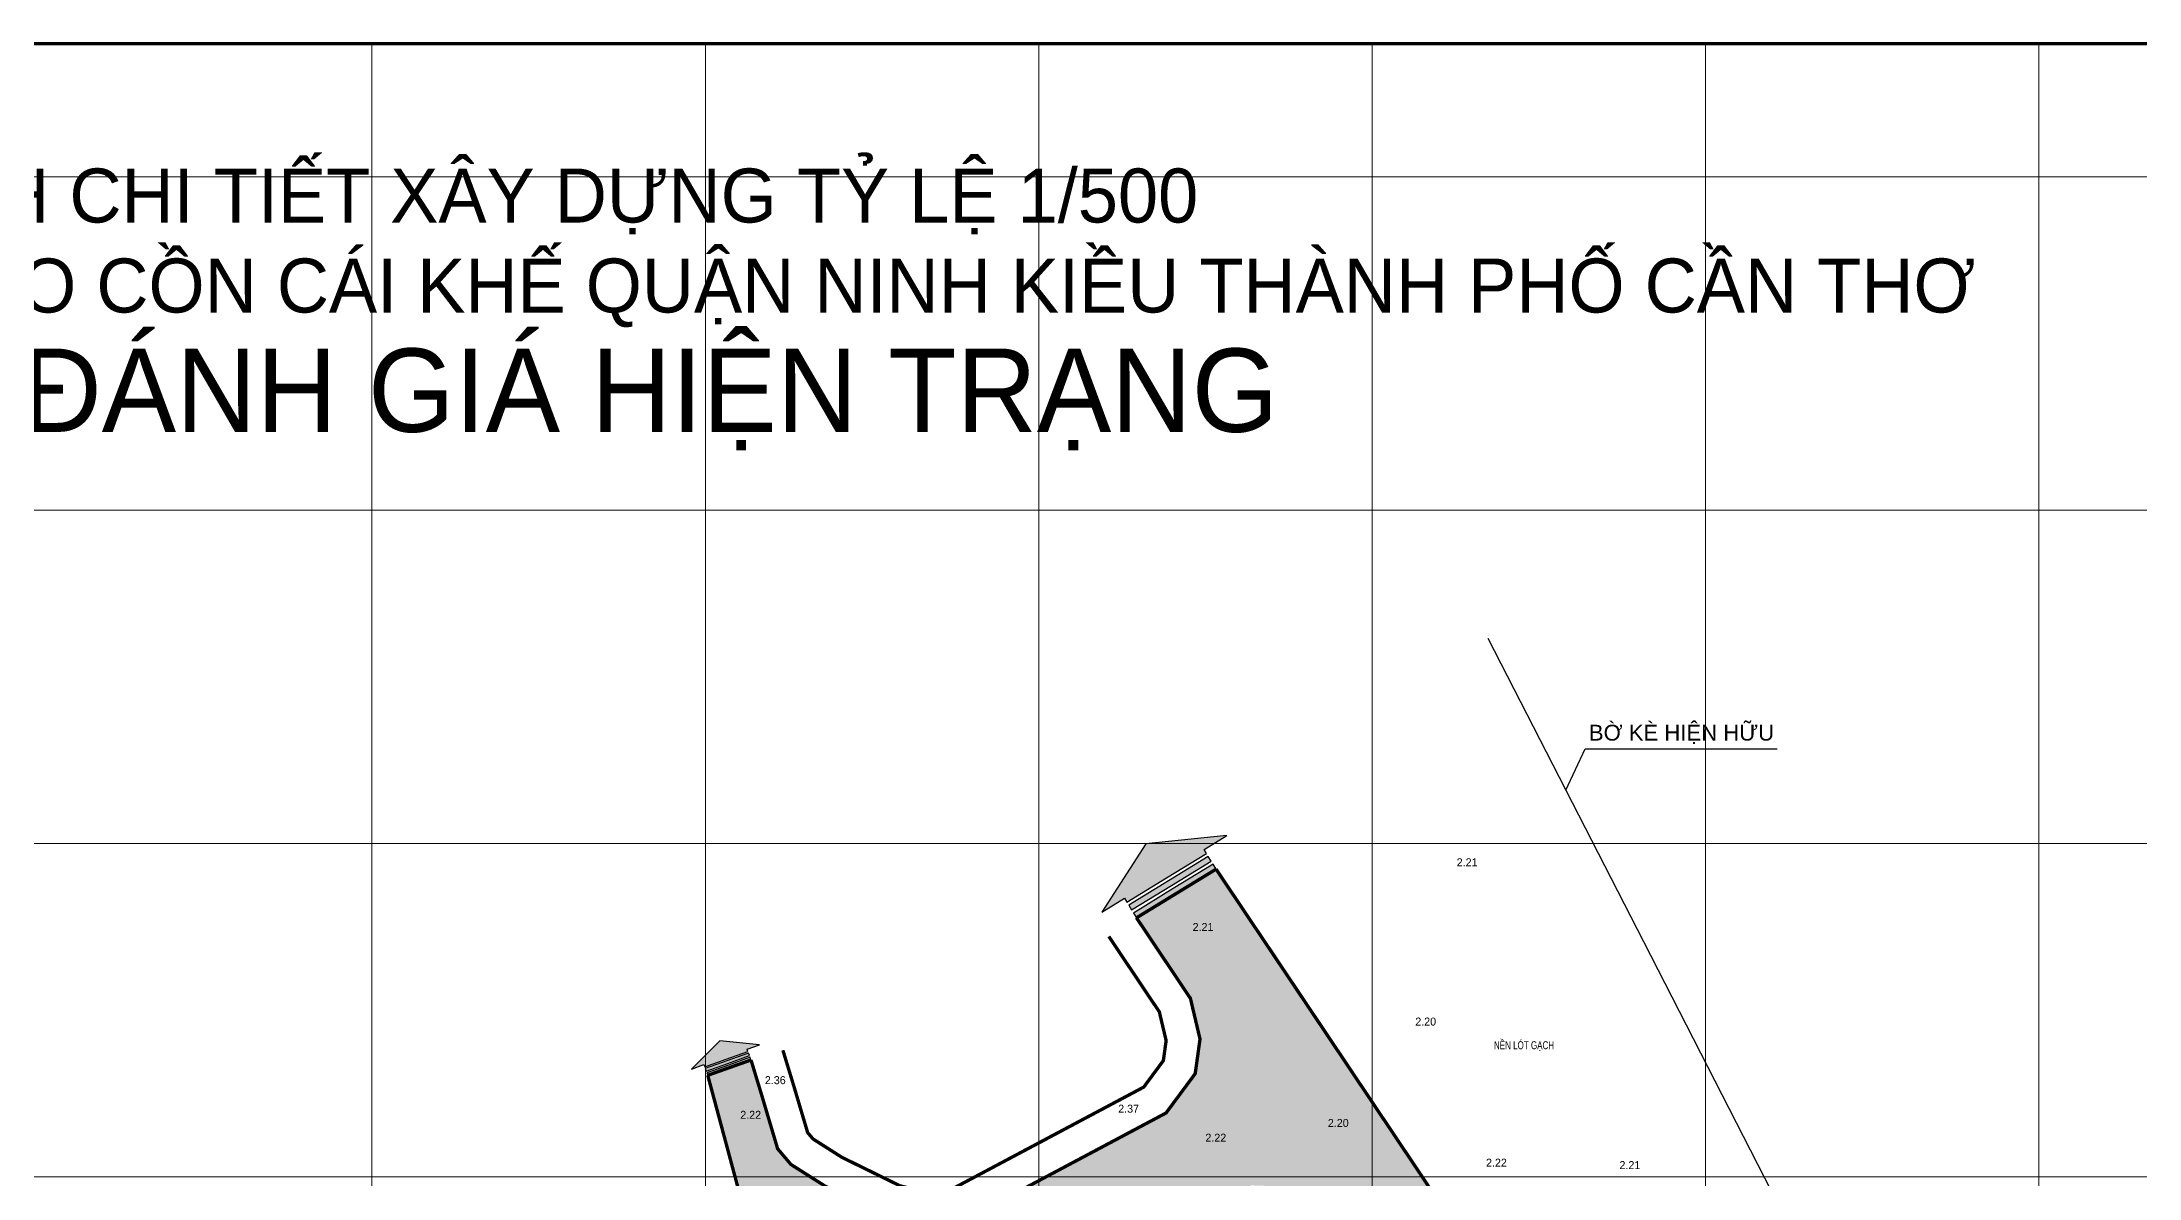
# Model space of a CAD drawing. Header units: millimetres. Extents: x 476643 to 477419, y 1110674 to 1111494.
# Drawn here: x 476844.2 to 477158.7, y 1111323.8 to 1111494.3 of the extents above; entities that cross this region are included whole.
import ezdxf

# ---------------------------------------------------------------- set-up
doc = ezdxf.new("R2010")
doc.units = ezdxf.units.MM
doc.header["$LTSCALE"] = 0.001
doc.header["$MEASUREMENT"] = 0
doc.linetypes.add('DASHDOTX2', pattern=[2, 1, -0.5, 0, -0.5])
doc.linetypes.add('DASHED2', pattern=[0.375, 0.25, -0.125])
for name, color, linetype, lineweight in [('D-CONGTRINH', 7, 'Continuous', 15), ('HT_Text', 7, 'Continuous', 15), ('LUOI', 8, 'Continuous', 5), ('N-NHA', 6, 'Continuous', 25), ('Q-TEXT', 7, 'Continuous', 25), ('Ranh theo QH', 5, 'Continuous', 40)]:
    doc.layers.add(name, color=color, linetype=linetype, lineweight=lineweight)
for name, color, linetype in [('HT_Cao do', 7, 'Continuous'), ('HT_duong', 1, 'Continuous'), ('HT_muong-ao', 4, 'Continuous'), ('QH-text', 7, 'Continuous')]:
    doc.layers.add(name, color=color, linetype=linetype)
doc.styles.add('A4', font='VHELVEN.TTF')
doc.styles.add('DIM', font='VAVON.TTF')
doc.linetypes.add('TAL_N_P', pattern='A,0.5,[130,ltypeshp.shx,S=0.25,R=0,X=0,Y=-0.25],1,[130,ltypeshp.shx,S=0.5,R=0,X=0,Y=-0.5],0.5', length=2)
doc.linetypes.add('TRACKS', pattern='A,0.15,[130,ltypeshp.shx,S=0.25,R=0,X=0,Y=0],0.15', length=0.3)

# ---------------------------------------------------------------- blocks, each defined once
blk = doc.blocks.new('fff')
at = {"linetype": 'TRACKS', "ltscale": 2}
blk.add_lwpolyline([(477176.35, 1111179.95), (477102.59, 1111323.8), (477084.42, 1111359.25), (477061.08, 1111404.75)], dxfattribs=at)
at = {"layer": 'HT_duong'}
for points in [[(477020.27, 1111370.17), (477035.86, 1111346.9)], [(476950.51, 1111341.55), (476952.14, 1111336.19), (476954.51, 1111328.22), (476956.51, 1111325.87), (476961.67, 1111322.6), (476971.12, 1111317.95), (476979.49, 1111315.89), (477012.77, 1111333.6), (477017.14, 1111339.5), (477017.86, 1111344.68), (477016.42, 1111350.79), (477008.33, 1111362.87)], [(477027.78, 1111358.97), (477048.89, 1111327.46), (477114.87, 1111228.64), (477151.76, 1111173.46), (477155.58, 1111167.97)], [(476762.33, 1111180.65), (476775.45, 1111152.37), (476778.98, 1111147.25), (476785.29, 1111143.07), (476792.64, 1111141.54), (476799.59, 1111142.67), (476830.32, 1111166.99), (476905.13, 1111227.42), (476908.69, 1111231.57), (476912.72, 1111237.3), (476944.98, 1111283.91), (476947.75, 1111287.85), (476949.76, 1111292.18), (476951.59, 1111298.45), (476952.23, 1111304.99), (476951.44, 1111311.67), (476944.02, 1111339.25)]]:
    blk.add_lwpolyline(points, dxfattribs=at)
at = {"layer": 'HT_duong', "color": 252, "linetype": 'DASHED2', "ltscale": 2}
blk.add_lwpolyline([(476955.29, 1111343.01), (476956.93, 1111337.64), (476959.01, 1111330.65), (476959.83, 1111329.69), (476964.12, 1111326.96), (476972.84, 1111322.68), (476978.83, 1111321.21), (477009.42, 1111337.48), (477012.36, 1111341.45), (477012.78, 1111344.45), (477011.76, 1111348.76), (477004.18, 1111360.08)], dxfattribs=at)
at = {"layer": 'HT_muong-ao', "linetype": 'TAL_N_P', "ltscale": 2}
blk.add_lwpolyline([(477176.35, 1111179.95), (477102.59, 1111323.8), (477084.42, 1111359.25), (477061.08, 1111404.75)], dxfattribs=at)
at = {"layer": 'Q-TEXT'}
blk.add_lwpolyline([(477072.75, 1111382), (477075.61, 1111388.24), (477104.45, 1111388.24)], dxfattribs=at)
at = {"layer": 'HT_Cao do', "color": 0}
for s, p in [('2.21', (477056.36, 1111370.6)), ('2.21', (477016.75, 1111360.89)), ('2.20', (477050.15, 1111346.71)), ('2.36', (476952.59, 1111337.92)), ('2.22', (476948.9, 1111332.72)), ('2.37', (477005.59, 1111333.64)), ('2.20', (477037.04, 1111331.5)), ('2.22', (477018.67, 1111329.29)), ('2.22', (477060.76, 1111325.54)), ('2.21', (477080.78, 1111325.18))]:
    blk.add_text(s, height=1.2, dxfattribs=at).set_placement(p)
at = {"layer": 'HT_Text', "color": 9, "style": 'DIM', "width": 0.75}
blk.add_text('NEÀN LOÙT GAÏCH', height=1.2, dxfattribs=at).set_placement((477061.95, 1111343.16))
at = {"layer": 'Q-TEXT', "extrusion": (-0.005701, 0.012619, 0.999904), "insert": (477090.08, 1111391.83, 0.99), "char_height": 2.3741, "attachment_point": 2, "text_direction": (0.999984, 0, 0.005702), "style": 'A4'}
blk.add_mtext('BÔØ KEØ HIEÄN HÖÕU', dxfattribs=at)
blk = doc.blocks.new('MUITEN')
h = blk.add_hatch(color=256)
h.paths.add_polyline_path([(0, 8.71), (-10.98, 3.45), (-7, 3.45), (-7, 2.77), (0, 2.77), (7, 2.77), (7, 3.45), (10.98, 3.45)])
h.paths.add_polyline_path([(0, 2.23), (-7, 2.23), (-7, 1.39), (0, 1.39), (7, 1.39), (7, 2.23)])
h.paths.add_polyline_path([(0, 0), (7, 0), (7, 0.85), (0, 0.85), (-7, 0.85), (-7, 0)])
blk.add_line((-7, 0), (7, 0))
for points in [[(0, 8.71), (-10.98, 3.45), (-7, 3.45), (-7, 2.77), (0, 2.77), (7, 2.77), (7, 3.45), (10.98, 3.45)], [(0, 8.71), (-10.98, 3.45), (-7, 3.45), (-7, 2.77), (0, 2.77), (7, 2.77), (7, 3.45), (10.98, 3.45)], [(7, 2.23), (0, 2.23), (-7, 2.23), (-7, 1.39), (0, 1.39), (7, 1.39)], [(7, 2.23), (0, 2.23), (-7, 2.23), (-7, 1.39), (0, 1.39), (7, 1.39)], [(7, 0.85), (0, 0.85), (-7, 0.85), (-7, 0), (0, 0), (7, 0)], [(7, 0.85), (0, 0.85), (-7, 0.85), (-7, 0), (0, 0), (7, 0)]]:
    blk.add_lwpolyline(points, close=True)

msp = doc.modelspace()

# ---------------------------------------------------------------- hatches: boundary and pattern name
at = {"layer": 'HT_duong', "lineweight": 35}
h = msp.add_hatch(color=8, dxfattribs=at)
h.paths.add_polyline_path([(477048.89, 1111327.46), (477027.78, 1111358.97), (477020.27, 1111370.17), (477008.33, 1111362.87), (477016.42, 1111350.79), (477017.86, 1111344.68), (477017.14, 1111339.5), (477012.77, 1111333.6), (476979.49, 1111315.89), (476971.12, 1111317.95), (476961.67, 1111322.6), (476956.51, 1111325.87), (476954.51, 1111328.22), (476952.14, 1111336.19), (476950.51, 1111341.55), (476944.02, 1111339.25), (476951.44, 1111311.67), (476952.23, 1111304.99), (476951.59, 1111298.45), (476949.76, 1111292.18), (476947.75, 1111287.85), (476944.98, 1111283.91), (476912.72, 1111237.3), (476908.69, 1111231.57), (476905.13, 1111227.42), (476830.32, 1111166.99), (476799.59, 1111142.67), (476792.64, 1111141.54), (476785.29, 1111143.07), (476778.98, 1111147.25), (476775.45, 1111152.37), (476762.33, 1111180.65), (476747.93, 1111173.64), (476760.35, 1111146.89), (476762.51, 1111138.79), (476762.29, 1111130), (476760.16, 1111122.31), (476756.99, 1111116.79), (476735.46, 1111099.55), (476743.81, 1111087.99), (476759.61, 1111098.38), (476775.96, 1111098.61), (476781.03, 1111093.19), (476828.76, 1111011.48), (476830.07, 1111008.33), (476829.37, 1111005.74), (476823.6, 1110996.66), (476828.98, 1110986.61), (476838.72, 1110987.9), (476841.27, 1110987.76), (476843.58, 1110986.11), (476852.55, 1110970.84), (476872.95, 1110935.66), (476871.71, 1110929.87), (476868.2, 1110926.93), (476873.5, 1110917.43), (476877.81, 1110918.64), (476881.17, 1110918.76), (476884.41, 1110916.25), (476895.76, 1110896.75), (476895.13, 1110892.03), (476890.27, 1110888.64), (476893.27, 1110883.68), (476898.42, 1110886.36), (476901.38, 1110885.97), (476903.41, 1110883.71), (476924.93, 1110847.17), (476928.38, 1110849.15), (476943.99, 1110822.83), (476950.94, 1110826.14), (476941.02, 1110842.33), (476941.03, 1110842.34), (476927.72, 1110865.75), (476917.88, 1110882.8), (476920.99, 1110885.38), (476907.5, 1110908.56), (476893.35, 1110932.71), (476851.87, 1111003.76), (476851.44, 1111006.3), (476852.8, 1111008.38), (476859.97, 1111013.19), (476854.92, 1111021.87), (476847.79, 1111017.94), (476844.54, 1111018.01), (476842.46, 1111020.01), (476825.74, 1111048.35), (476799.18, 1111094.11), (476796.79, 1111098.63), (476795.4, 1111104.55), (476796.42, 1111116.03), (476798.48, 1111121.44), (476801.66, 1111126.03), (476818.97, 1111139.98), (476834.97, 1111153.05), (476868.47, 1111179.58), (476870.7, 1111178.84), (476873.95, 1111174.76), (476875.85, 1111172.55), (476876.48, 1111171.66), (476827.01, 1111132.46), (476828.87, 1111130.11), (476878.23, 1111169.22), (476881.32, 1111164.88), (476910.93, 1111113.04), (476920.6, 1111118.9), (476886.62, 1111176.53), (476903.86, 1111187.86), (476907.72, 1111189.84), (476910.9, 1111190.16), (476913.73, 1111189.68), (476918.19, 1111185.87), (476929.14, 1111167.46), (476939.37, 1111150.17), (476950.77, 1111129.9), (476953.39, 1111131.37), (476941.97, 1111151.66), (476931.72, 1111168.99), (476920.52, 1111187.83), (476915.05, 1111192.49), (476911, 1111193.19), (476906.86, 1111192.77), (476902.26, 1111190.41), (476884.01, 1111178.42), (476881.22, 1111180.99), (476878.76, 1111185.16), (476878.47, 1111186.55), (476878.87, 1111187.78), (476900.16, 1111204.28), (476906.58, 1111209.37), (476916.27, 1111204.46), (476926.72, 1111192.41), (476937.26, 1111174.33), (476991.86, 1111079.88), (477002.18, 1111061.99), (477014.87, 1111068.37), (477006.47, 1111083.51), (477006.7, 1111088.56), (477014.32, 1111096.81), (477023.77, 1111101.99), (477078.66, 1111132.74), (477096.8, 1111142.85), (477115.28, 1111153.14), (477133.69, 1111163.43), (477137.38, 1111165.64), (477155.58, 1111167.97), (477151.76, 1111173.46), (477114.87, 1111228.64)])
h.paths.add_polyline_path([(476933.19, 1111209.48), (476930.74, 1111214.84), (476928.95, 1111222.68), (476929.17, 1111230.39), (476929.98, 1111237.48), (476938.14, 1111249.18), (476947.69, 1111262.97), (476959.69, 1111280.24), (476966.03, 1111288.71), (476972.89, 1111295.31), (476974.82, 1111294.73), (476975.68, 1111293.72), (476978.05, 1111289.96), (476987.34, 1111273.54), (476991.52, 1111278.36), (476979.46, 1111300.05), (476983.84, 1111302.36), (477002.24, 1111312), (477020.73, 1111321.68), (477025.66, 1111322.73), (477029.9, 1111322.59), (477033.91, 1111321.06), (477037.68, 1111318.29), (477049.67, 1111301), (477061.03, 1111284), (477072.55, 1111266.74), (477084.1, 1111249.42), (477097.87, 1111228.86), (477128.68, 1111182.37), (477128.83, 1111179.67), (477127.46, 1111176.98), (477124.9, 1111174.71), (477110.01, 1111166.32), (477091.69, 1111156.15), (477073.45, 1111145.91), (477018.25, 1111115.05), (477005.69, 1111108.06), (477001.85, 1111106.39), (476998.26, 1111106.2), (476993.78, 1111108.32), (476988.98, 1111113.25), (476983.57, 1111122.52), (476973.11, 1111140.53), (476962.72, 1111158.52), (476941.67, 1111194.81)], flags=16)

# ---------------------------------------------------------------- linework, layer by layer
at = {"layer": 'D-CONGTRINH', "lineweight": 35, "const_width": 0.5}
for points in [[(477020.27, 1111370.17), (477035.86, 1111346.9)], [(476950.51, 1111341.55), (476952.14, 1111336.19), (476954.51, 1111328.22), (476956.51, 1111325.87), (476961.67, 1111322.6), (476971.12, 1111317.95), (476979.49, 1111315.89), (477012.77, 1111333.6), (477017.14, 1111339.5), (477017.86, 1111344.68), (477016.42, 1111350.79), (477008.33, 1111362.87)], [(477027.78, 1111358.97), (477048.89, 1111327.46), (477114.87, 1111228.64), (477151.76, 1111173.46), (477155.58, 1111167.97)], [(476762.33, 1111180.65), (476775.45, 1111152.37), (476778.98, 1111147.25), (476785.29, 1111143.07), (476792.64, 1111141.54), (476799.59, 1111142.67), (476830.32, 1111166.99), (476905.13, 1111227.42), (476908.69, 1111231.57), (476912.72, 1111237.3), (476944.98, 1111283.91), (476947.75, 1111287.85), (476949.76, 1111292.18), (476951.59, 1111298.45), (476952.23, 1111304.99), (476951.44, 1111311.67), (476944.02, 1111339.25)]]:
    msp.add_lwpolyline(points, dxfattribs=at)
at = {"layer": 'HT_duong', "lineweight": 35, "const_width": 0.5}
for points in [[(477008.33, 1111362.87), (477020.27, 1111370.17)], [(476950.51, 1111341.55), (476944.02, 1111339.25)]]:
    msp.add_lwpolyline(points, dxfattribs=at)
at = {"layer": 'HT_duong', "color": 252, "linetype": 'DASHED2', "ltscale": 2, "const_width": 0.5}
msp.add_lwpolyline([(476955.29, 1111343.01), (476956.93, 1111337.64), (476959.01, 1111330.65), (476959.83, 1111329.69), (476964.12, 1111326.96), (476972.84, 1111322.68), (476978.83, 1111321.21), (477009.42, 1111337.48), (477012.36, 1111341.45), (477012.78, 1111344.45), (477011.76, 1111348.76), (477004.18, 1111360.08)], dxfattribs=at)
at = {"layer": 'LUOI'}
for p, q in [((476893.66, 1111494), (476893.66, 1110674)), ((476943.66, 1111494), (476943.66, 1110674)), ((476993.66, 1111494), (476993.66, 1110674)), ((477043.66, 1111494), (477043.66, 1110674)), ((477093.66, 1111494), (477093.66, 1110674)), ((477143.66, 1111494), (477143.66, 1110674)), ((477307.32, 1111474), (476643.66, 1111474)), ((477307.32, 1111424), (476643.66, 1111424)), ((477307.32, 1111374), (476643.66, 1111374)), ((477307.32, 1111324), (476643.66, 1111324))]:
    msp.add_line(p, q, dxfattribs=at)
at = {"layer": 'N-NHA', "color": 0, "const_width": 0.5}
msp.add_lwpolyline([(476643.66, 1111494), (476643.66, 1111084), (477307.32, 1111084), (477307.32, 1111494)], close=True, dxfattribs=at)
at = {"layer": 'Ranh theo QH', "color": 1, "linetype": 'DASHDOTX2', "lineweight": -2, "ltscale": 50, "const_width": 5, "flags": 128}
msp.add_lwpolyline([(477140.66, 1111175.28), (477033.33, 1111336.21), (476971.75, 1111303.74, 0.119976), (476960.38, 1111293.68), (476914.98, 1111228.26, -0.07519), (476902.91, 1111215.42), (476777.03, 1111115.84), (476929.13, 1110855.34), (477079.17, 1110942.94), (477006.53, 1111068.3), (477153.92, 1111150.62), (477151.56, 1111155.67), (477141.27, 1111174.37), (477140.66, 1111175.28)], format="xyb", dxfattribs=at)

# ---------------------------------------------------------------- block references
at = {"lineweight": 35}
msp.add_blockref('fff', (0, 0), dxfattribs=at)
at = {"linetype": 'Continuous', "extrusion": (-5.25595e-07, 8.5849e-07, 1), "xscale": 0.999843650889992, "yscale": 0.9998436508471106, "zscale": 0.9998436508778434, "rotation": 31.47630835333054}
msp.add_blockref('MUITEN', (477014.3, 1111366.52, 0.7), dxfattribs=at)
at = {"linetype": 'Continuous', "extrusion": (-3.3725e-07, 9.4843e-07, 1), "xscale": 0.4917851358753837, "yscale": 0.4917851358188666, "zscale": 0.4917851358492866, "rotation": 19.57474657803631}
msp.add_blockref('MUITEN', (476947.26, 1111340.4, 0.89), dxfattribs=at)

# ---------------------------------------------------------------- texts
at = {"layer": 'QH-text', "linetype": 'DASHDOTX2', "insert": (476898.64, 1111454.13), "char_height": 7.1982, "width": 683.7507, "attachment_point": 5, "style": 'DIM'}
msp.add_mtext('\\A1;{\\H1.125x;QUY HOAÏCH CHI TIEÁT XAÂY DÖÏNG TYÛ LEÄ 1/500\\PKHU LIEÂN HÔÏP THEÅ DUÏC THEÅ THAO COÀN CAÙI KHEÁ QUAÄN NINH KIEÀU THAØNH PHOÁ CAÀN THÔ\\P\\H1.544x;BAÛN ÑOÀ  ÑAÙNH GIAÙ HIEÄN TRAÏNG}', dxfattribs=at)

doc.saveas('drawing.dxf')
